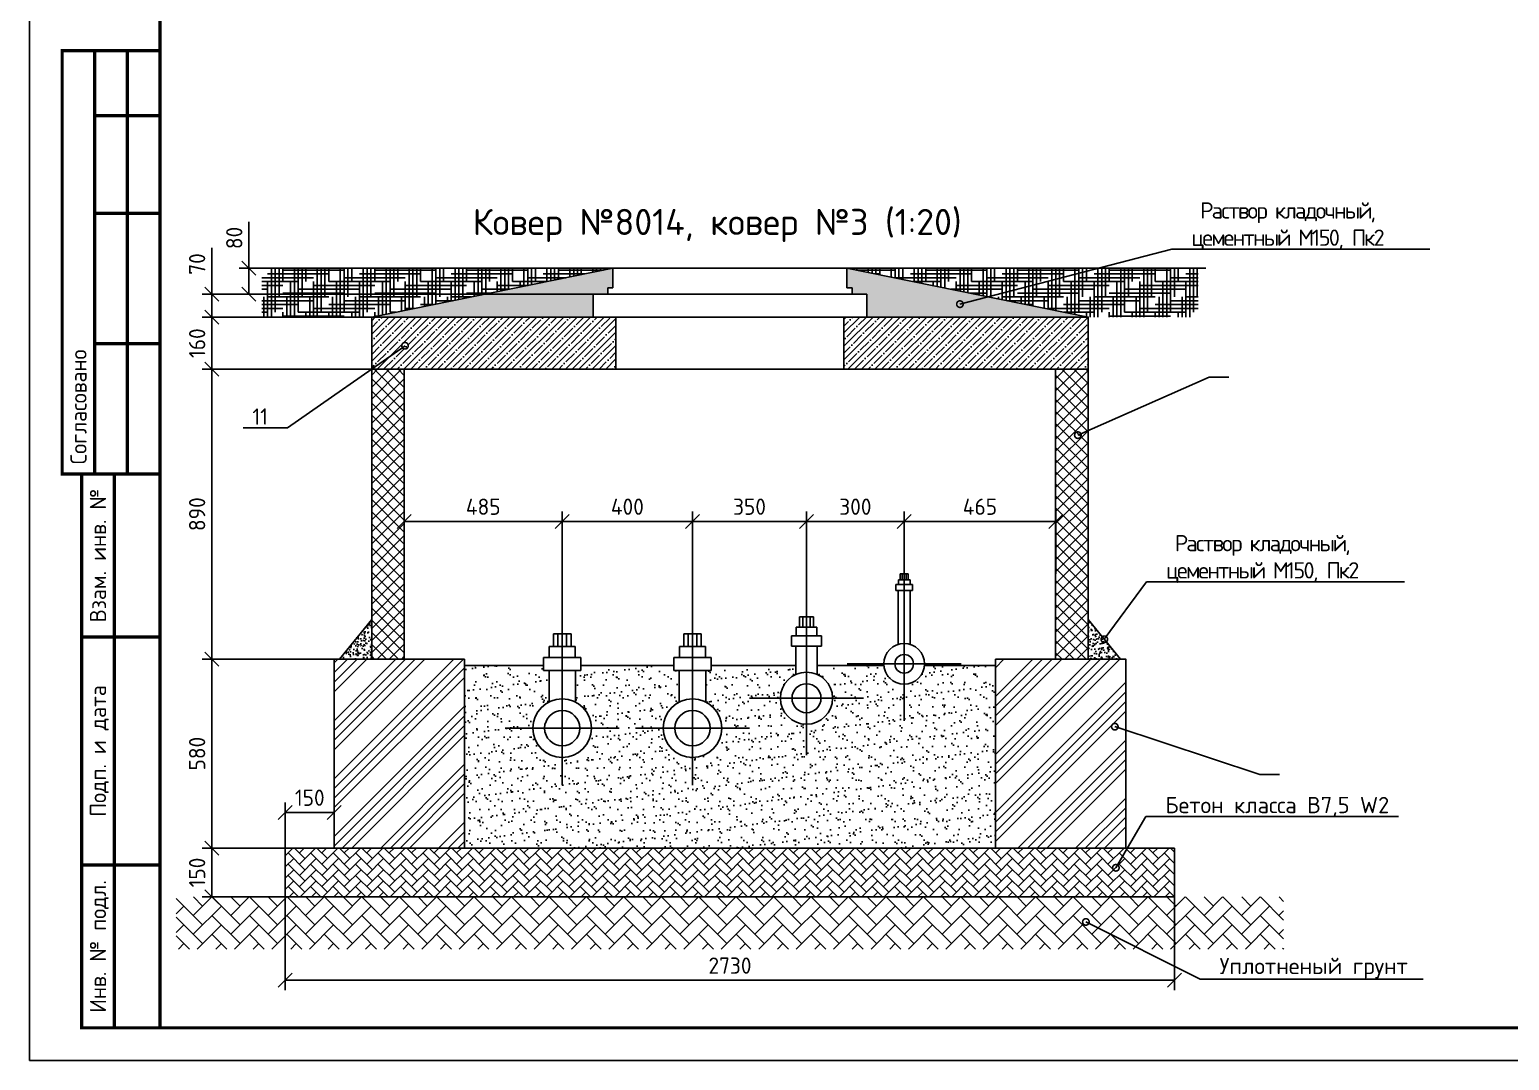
# Model space of a CAD drawing. Header units: metres. Extents: x 1563 to 4966, y -517 to 1463.
# Drawn here: x 2189.9 to 2417.1, y 460.5 to 618.7 of the extents above; entities that cross this region are included whole.
import ezdxf
from ezdxf import colors
from ezdxf.entities.mleader import LeaderData, LeaderLine
from ezdxf.enums import TextEntityAlignment as Align
from ezdxf.math import Vec2, Vec3

# ---------------------------------------------------------------- set-up
doc = ezdxf.new("R2010")
doc.units = ezdxf.units.M
doc.styles.add('-ISOCPEUR-', font='isocpeur.ttf')
doc.styles.add('GOST', font='GOST.shx', dxfattribs={"oblique": 15})
doc.styles.get("Standard").update_dxf_attribs({"font": 'GOST Common.ttf'})
doc.dimstyles.new('М 1 к 20', dxfattribs={"dimtxt": 3.5, "dimasz": 2.15, "dimexe": 1.5, "dimexo": 0, "dimgap": 1, "dimtad": 1, "dimdec": 0, "dimlfac": 20, "dimzin": 0, "dimdsep": 46, "dimtxsty": 'GOST', "dimblk": 'OBLIQUE', "dimcen": 5, "dimclrd": 256, "dimclre": 256, "dimclrt": 256, "dimazin": 2, "dimtm": 1e-09, "dimtfac": 1, "dimtdec": 0, "dimtmove": 0, "dimatfit": 3, "dimldrblk": 'NONE', "dimfxl": 1.25, "dimtolj": 1, "dimtzin": 0, "dimlwd": 25, "dimlwe": 25, "dimarcsym": 2})
pattern_1 = [(50, (-6584.1726, -2403.8154), (1.49391429, -0.1307005), [0.15621, -1.71831]), (355, (-6584.1726, -2403.8154), (-0.28899606, 1.56666613), [0.124968, -1.3746528]), (100.451445, (-6584.0481, -2403.8263), (1.20491823, 1.43596557), [0.13275807, -1.46034]), (46.1842, (-6584.1726, -2403.3988), (2.22284814, -0.3447471), [0.234315, -2.577465]), (96.635558, (-6583.9873, -2403.4275), (1.9467139, 2.0288942), [0.1991372, -2.190512]), (351.18415, (-6584.1726, -2403.3988), (1.9467139, 2.0288942), [0.18745173, -2.0619698]), (21, (-6583.9643, -2403.503), (1.24323801, -0.83857463), [0.15621, -1.71831]), (326, (-6583.9643, -2403.503), (0.50677663, 1.51034132), [0.124968, -1.374648]), (71.451445, (-6583.8607, -2403.5728), (1.75001464, 0.6717667), [0.13275807, -1.4603375]), (37.5, (-6584.17257, -2403.81537), (0.025326547, 0.69335132), [0, -1.3579856, 0, -1.395476, 0, -1.379855]), (7.5, (-6584.1726, -2403.8154), (0.54792123, 0.821480714), [0, -0.7956296, 0, -1.3267436, 0, -0.525907]), (327.5, (-6584.63703, -2403.81537), (1.11184288, -0.0469757), [0, -0.5207, 0, -1.624584, 0, -2.155698]), (317.5, (-6584.8453, -2403.8154), (1.21465929, 0.20849723), [0, -0.67691, 0, -1.0788904, 0, -1.530858])]
pattern_2 = [(0, (-6584.17257, -2403.81537), (2.3495, 0.587375), [9.398, -4.699]), (90, (-6584.17257, -2403.81537), (-0.587375, -2.3495), [9.398, -4.699])]

# ---------------------------------------------------------------- blocks, each defined once
blk = doc.blocks.new('_Oblique')
at = {"color": 0, "linetype": 'ByBlock', "lineweight": -2}
blk.add_line((-0.5, -0.5), (0.5, 0.5), dxfattribs=at)
blk = doc.blocks.new('*D118')
at = {"lineweight": 25, "transparency": 16777216}
for p, q in [((2242.44, 574.6), (2216.39, 574.6)), ((2217.89, 574.6), (2217.89, 566.6)), ((2242.44, 566.6), (2216.39, 566.6))]:
    blk.add_line(p, q, dxfattribs=at)
at = {"layer": 'Defpoints', "color": 0, "lineweight": 50, "transparency": 16777216}
for p in [(2242.44, 574.6), (2217.89, 566.6), (2242.44, 566.6)]:
    blk.add_point(p, dxfattribs=at)
at = {"lineweight": 25, "transparency": 16777216, "xscale": 2.15, "yscale": 2.15, "zscale": 2.15}
for p, rotation in [((2217.89, 574.6), 90), ((2217.89, 566.6), 270)]:
    blk.add_blockref('_Oblique', p, dxfattribs=dict(at, rotation=rotation))
at = {"transparency": 16777216, "insert": (2215.64, 570.6), "char_height": 2.5, "attachment_point": 5, "rotation": 90}
blk.add_mtext('\\A1;160', dxfattribs=at)
blk = doc.blocks.new('_None')
blk = doc.blocks.new('*D119')
at = {"lineweight": 25, "transparency": 16777216}
for p, q in [((2242.44, 566.6), (2216.39, 566.6)), ((2217.89, 566.6), (2217.89, 522.1)), ((2242.44, 522.1), (2216.39, 522.1))]:
    blk.add_line(p, q, dxfattribs=at)
at = {"layer": 'Defpoints', "color": 0, "lineweight": 50, "transparency": 16777216}
for p in [(2242.44, 566.6), (2217.89, 522.1), (2242.44, 522.1)]:
    blk.add_point(p, dxfattribs=at)
at = {"lineweight": 25, "transparency": 16777216, "xscale": 2.15, "yscale": 2.15, "zscale": 2.15}
for p, rotation in [((2217.89, 566.6), 90), ((2217.89, 522.1), 270)]:
    blk.add_blockref('_Oblique', p, dxfattribs=dict(at, rotation=rotation))
at = {"transparency": 16777216, "insert": (2215.64, 544.35), "char_height": 2.5, "attachment_point": 5, "rotation": 90}
blk.add_mtext('\\A1;890', dxfattribs=at)
blk = doc.blocks.new('*D104')
at = {"lineweight": 25, "transparency": 16777216}
for p, q in [((2236.69, 522.1), (2216.39, 522.1)), ((2217.89, 522.1), (2217.89, 493.1)), ((2243.43, 493.1), (2216.39, 493.1))]:
    blk.add_line(p, q, dxfattribs=at)
at = {"layer": 'Defpoints', "color": 0, "lineweight": 50, "transparency": 16777216}
for p in [(2236.69, 522.1), (2217.89, 493.1), (2243.43, 493.1)]:
    blk.add_point(p, dxfattribs=at)
at = {"lineweight": 25, "transparency": 16777216, "xscale": 2.15, "yscale": 2.15, "zscale": 2.15}
for p, rotation in [((2217.89, 522.1), 90), ((2217.89, 493.1), 270)]:
    blk.add_blockref('_Oblique', p, dxfattribs=dict(at, rotation=rotation))
at = {"transparency": 16777216, "insert": (2215.64, 507.6), "char_height": 2.5, "attachment_point": 5, "rotation": 90}
blk.add_mtext('\\A1;580', dxfattribs=at)
blk = doc.blocks.new('*D105')
at = {"lineweight": 25, "transparency": 16777216}
for p, q in [((2229.17, 493.1), (2216.39, 493.1)), ((2217.89, 493.1), (2217.89, 485.6)), ((2229.17, 485.6), (2216.39, 485.6))]:
    blk.add_line(p, q, dxfattribs=at)
at = {"layer": 'Defpoints', "color": 0, "lineweight": 50, "transparency": 16777216}
for p in [(2229.17, 493.1), (2217.89, 485.6), (2229.17, 485.6)]:
    blk.add_point(p, dxfattribs=at)
at = {"lineweight": 25, "transparency": 16777216, "xscale": 2.15, "yscale": 2.15, "zscale": 2.15}
for p, rotation in [((2217.89, 493.1), 90), ((2217.89, 485.6), 270)]:
    blk.add_blockref('_Oblique', p, dxfattribs=dict(at, rotation=rotation))
at = {"transparency": 16777216, "insert": (2215.64, 489.35), "char_height": 2.5, "attachment_point": 5, "rotation": 90}
blk.add_mtext('\\A1;150', dxfattribs=at)
blk = doc.blocks.new('*D120')
at = {"lineweight": 25, "transparency": 16777216}
for p, q in [((2229.17, 485.6), (2229.17, 500.08)), ((2236.69, 493.1), (2236.69, 500.08)), ((2236.69, 498.58), (2229.17, 498.58))]:
    blk.add_line(p, q, dxfattribs=at)
at = {"layer": 'Defpoints', "color": 0, "lineweight": 50, "transparency": 16777216}
for p in [(2229.17, 498.58), (2236.69, 493.1), (2229.17, 485.6)]:
    blk.add_point(p, dxfattribs=at)
at = {"lineweight": 25, "transparency": 16777216, "xscale": 2.15, "yscale": 2.15, "zscale": 2.15, "rotation": 180}
blk.add_blockref('_Oblique', (2229.17, 498.58), dxfattribs=at)
at = {"lineweight": 25, "transparency": 16777216, "xscale": 2.15, "yscale": 2.15, "zscale": 2.15}
blk.add_blockref('_Oblique', (2236.69, 498.58), dxfattribs=at)
at = {"transparency": 16777216, "insert": (2232.93, 500.83), "char_height": 2.5, "attachment_point": 5}
blk.add_mtext('\\A1;150', dxfattribs=at)
blk = doc.blocks.new('*D121')
at = {"lineweight": 25, "transparency": 16777216}
for p, q in [((2217.89, 578.1), (2217.89, 585.24)), ((2276.44, 578.1), (2216.39, 578.1)), ((2217.89, 574.6), (2217.89, 578.1)), ((2276.44, 574.6), (2216.39, 574.6))]:
    blk.add_line(p, q, dxfattribs=at)
at = {"layer": 'Defpoints', "color": 0, "lineweight": 50, "transparency": 16777216}
for p in [(2217.89, 578.1), (2276.44, 578.1), (2276.44, 574.6)]:
    blk.add_point(p, dxfattribs=at)
at = {"lineweight": 25, "transparency": 16777216, "xscale": 2.15, "yscale": 2.15, "zscale": 2.15}
for p, rotation in [((2217.89, 578.1), 90), ((2217.89, 574.6), 270)]:
    blk.add_blockref('_Oblique', p, dxfattribs=dict(at, rotation=rotation))
at = {"transparency": 16777216, "insert": (2215.64, 582.75), "char_height": 2.5, "attachment_point": 5, "rotation": 90}
blk.add_mtext('\\A1;70', dxfattribs=at)
blk = doc.blocks.new('*D122')
at = {"lineweight": 25, "transparency": 16777216}
for p, q in [((2223.59, 582.1), (2223.59, 589.25)), ((2279.47, 582.1), (2222.09, 582.1)), ((2223.59, 578.1), (2223.59, 582.1)), ((2276.44, 578.1), (2222.09, 578.1))]:
    blk.add_line(p, q, dxfattribs=at)
at = {"layer": 'Defpoints', "color": 0, "lineweight": 50, "transparency": 16777216}
for p in [(2223.59, 582.1), (2279.47, 582.1), (2276.44, 578.1)]:
    blk.add_point(p, dxfattribs=at)
at = {"lineweight": 25, "transparency": 16777216, "xscale": 2.15, "yscale": 2.15, "zscale": 2.15}
for p, rotation in [((2223.59, 582.1), 90), ((2223.59, 578.1), 270)]:
    blk.add_blockref('_Oblique', p, dxfattribs=dict(at, rotation=rotation))
at = {"transparency": 16777216, "insert": (2221.34, 586.75), "char_height": 2.5, "attachment_point": 5, "rotation": 90}
blk.add_mtext('\\A1;80', dxfattribs=at)
blk = doc.blocks.new('*D123')
at = {"lineweight": 25, "transparency": 16777216}
for p, q in [((2229.17, 485.6), (2229.17, 471.31)), ((2365.7, 485.6), (2365.7, 471.31)), ((2229.17, 472.81), (2365.7, 472.81))]:
    blk.add_line(p, q, dxfattribs=at)
at = {"layer": 'Defpoints', "color": 0, "lineweight": 50, "transparency": 16777216}
for p in [(2229.17, 485.6), (2365.7, 485.6), (2365.7, 472.81)]:
    blk.add_point(p, dxfattribs=at)
at = {"lineweight": 25, "transparency": 16777216, "xscale": 2.15, "yscale": 2.15, "zscale": 2.15, "rotation": 180}
blk.add_blockref('_Oblique', (2229.17, 472.81), dxfattribs=at)
at = {"lineweight": 25, "transparency": 16777216, "xscale": 2.15, "yscale": 2.15, "zscale": 2.15}
blk.add_blockref('_Oblique', (2365.7, 472.81), dxfattribs=at)
at = {"transparency": 16777216, "insert": (2297.44, 475.06), "char_height": 2.5, "attachment_point": 5}
blk.add_mtext('\\A1;2730', dxfattribs=at)
blk = doc.blocks.new('_DotSmall')
at = {"color": 0, "linetype": 'ByBlock', "const_width": 0.5}
blk.add_lwpolyline([(-0.0625, 0, 1), (0.0625, 0, 1)], format="xyb", close=True, dxfattribs=at)
blk = doc.blocks.new('*D125')
at = {"lineweight": 25, "transparency": 16777216}
for p, q in [((2247.44, 522.1), (2247.44, 544.75)), ((2247.44, 543.25), (2271.69, 543.25)), ((2271.69, 534.07), (2271.69, 544.75))]:
    blk.add_line(p, q, dxfattribs=at)
at = {"layer": 'Defpoints', "color": 0, "lineweight": 50, "transparency": 16777216}
for p in [(2271.69, 543.25), (2271.69, 534.07), (2247.44, 522.1)]:
    blk.add_point(p, dxfattribs=at)
at = {"lineweight": 25, "transparency": 16777216, "xscale": 2.15, "yscale": 2.15, "zscale": 2.15, "rotation": 180}
blk.add_blockref('_Oblique', (2247.44, 543.25), dxfattribs=at)
at = {"lineweight": 25, "transparency": 16777216, "xscale": 2.15, "yscale": 2.15, "zscale": 2.15}
blk.add_blockref('_Oblique', (2271.69, 543.25), dxfattribs=at)
at = {"transparency": 16777216, "insert": (2259.56, 545.5), "char_height": 2.5, "attachment_point": 5}
blk.add_mtext('\\A1;485', dxfattribs=at)
blk = doc.blocks.new('*D126')
at = {"lineweight": 25, "transparency": 16777216}
for p, q in [((2271.69, 534.07), (2271.69, 544.75)), ((2271.69, 543.25), (2291.69, 543.25)), ((2291.69, 534.07), (2291.69, 544.75))]:
    blk.add_line(p, q, dxfattribs=at)
at = {"layer": 'Defpoints', "color": 0, "lineweight": 50, "transparency": 16777216}
for p in [(2291.69, 543.25), (2271.69, 534.07), (2291.69, 534.07)]:
    blk.add_point(p, dxfattribs=at)
at = {"lineweight": 25, "transparency": 16777216, "xscale": 2.15, "yscale": 2.15, "zscale": 2.15, "rotation": 180}
blk.add_blockref('_Oblique', (2271.69, 543.25), dxfattribs=at)
at = {"lineweight": 25, "transparency": 16777216, "xscale": 2.15, "yscale": 2.15, "zscale": 2.15}
blk.add_blockref('_Oblique', (2291.69, 543.25), dxfattribs=at)
at = {"transparency": 16777216, "insert": (2281.69, 545.5), "char_height": 2.5, "attachment_point": 5}
blk.add_mtext('\\A1;400', dxfattribs=at)
blk = doc.blocks.new('*D110')
at = {"lineweight": 25, "transparency": 16777216}
for p, q in [((2291.69, 534.07), (2291.69, 544.75)), ((2291.69, 543.25), (2309.19, 543.25)), ((2309.19, 538.67), (2309.19, 544.75))]:
    blk.add_line(p, q, dxfattribs=at)
at = {"layer": 'Defpoints', "color": 0, "lineweight": 50, "transparency": 16777216}
for p in [(2309.19, 543.25), (2309.19, 538.67), (2291.69, 534.07)]:
    blk.add_point(p, dxfattribs=at)
at = {"lineweight": 25, "transparency": 16777216, "xscale": 2.15, "yscale": 2.15, "zscale": 2.15, "rotation": 180}
blk.add_blockref('_Oblique', (2291.69, 543.25), dxfattribs=at)
at = {"lineweight": 25, "transparency": 16777216, "xscale": 2.15, "yscale": 2.15, "zscale": 2.15}
blk.add_blockref('_Oblique', (2309.19, 543.25), dxfattribs=at)
at = {"transparency": 16777216, "insert": (2300.44, 545.5), "char_height": 2.5, "attachment_point": 5}
blk.add_mtext('\\A1;350', dxfattribs=at)
blk = doc.blocks.new('*D111')
at = {"lineweight": 25, "transparency": 16777216}
for p, q in [((2309.19, 538.67), (2309.19, 544.75)), ((2309.19, 543.25), (2324.19, 543.25)), ((2324.19, 540.67), (2324.19, 544.75))]:
    blk.add_line(p, q, dxfattribs=at)
at = {"layer": 'Defpoints', "color": 0, "lineweight": 50, "transparency": 16777216}
for p in [(2324.19, 543.25), (2309.19, 538.67), (2324.19, 540.67)]:
    blk.add_point(p, dxfattribs=at)
at = {"lineweight": 25, "transparency": 16777216, "xscale": 2.15, "yscale": 2.15, "zscale": 2.15, "rotation": 180}
blk.add_blockref('_Oblique', (2309.19, 543.25), dxfattribs=at)
at = {"lineweight": 25, "transparency": 16777216, "xscale": 2.15, "yscale": 2.15, "zscale": 2.15}
blk.add_blockref('_Oblique', (2324.19, 543.25), dxfattribs=at)
at = {"transparency": 16777216, "insert": (2316.69, 545.5), "char_height": 2.5, "attachment_point": 5}
blk.add_mtext('\\A1;300', dxfattribs=at)
blk = doc.blocks.new('*D127')
at = {"lineweight": 25, "transparency": 16777216}
for p, q in [((2324.19, 540.67), (2324.19, 544.75)), ((2324.19, 543.25), (2347.44, 543.25)), ((2347.44, 535.18), (2347.44, 544.75))]:
    blk.add_line(p, q, dxfattribs=at)
at = {"layer": 'Defpoints', "color": 0, "lineweight": 50, "transparency": 16777216}
for p in [(2347.44, 543.25), (2324.19, 540.67), (2347.44, 535.18)]:
    blk.add_point(p, dxfattribs=at)
at = {"lineweight": 25, "transparency": 16777216, "xscale": 2.15, "yscale": 2.15, "zscale": 2.15, "rotation": 180}
blk.add_blockref('_Oblique', (2324.19, 543.25), dxfattribs=at)
at = {"lineweight": 25, "transparency": 16777216, "xscale": 2.15, "yscale": 2.15, "zscale": 2.15}
blk.add_blockref('_Oblique', (2347.44, 543.25), dxfattribs=at)
at = {"transparency": 16777216, "insert": (2335.81, 545.5), "char_height": 2.5, "attachment_point": 5}
blk.add_mtext('\\A1;465', dxfattribs=at)
blk = doc.blocks.new('*U324')
blk.add_lwpolyline([(0, 0), (420, 0), (420, -297), (0, -297)], close=True)
at = {"const_width": 0.5}
blk.add_lwpolyline([(20, -5), (415, -5), (415, -292), (20, -292)], close=True, dxfattribs=at)
for points in [[(20, -207), (5, -207), (5, -142), (20, -142)], [(10, -142), (10, -207)], [(15, -142), (15, -207)], [(10, -152), (20, -152)], [(10, -167), (20, -167)], [(10, -187), (20, -187)], [(20, -292), (8, -292), (8, -207), (20, -207)], [(13, -207), (13, -292)], [(8, -232), (20, -232)], [(8, -267), (20, -267)]]:
    blk.add_lwpolyline(points, dxfattribs=at)
blk.add_text('Согласовано', height=2.5, rotation=90).set_placement((7.5, -205.5), align=Align.MIDDLE_LEFT)
for s, p in [('Взам. инв. №', (10.5, -219.5)), ('Подп. и дата', (10.5, -249.5)), ('Инв. № подл.', (10.5, -279.5))]:
    blk.add_text(s, height=2.5, rotation=90).set_placement(p, align=Align.MIDDLE_CENTER)
blk.add_attdef('РАЗРАБОТАЛ', text='', height=2.5).set_placement((250.5, -264.22), align=Align.MIDDLE_LEFT)
at = {"flags": 8}
for tag, height, p in [('ДАТА', 2.5, (290.07, -264.4)), ('ЛИСТ', 3, (386.39, -271.92)), ('ЛИСТОВ', 3, (403.89, -271.92)), ('ФОРМАТ', 3, (380.97, -294.75))]:
    blk.add_attdef(tag, text='', height=height, dxfattribs=at).set_placement(p, align=Align.MIDDLE_CENTER)
blk.add_attdef('ПРОВЕРИЛ', (250.75, -270.73), '', height=2.5)
at = {"lineweight": 30, "flags": 104}
for tag, p in [('ТЕПЛОВЫЕ_СЕТИ', (330, -269.5)), ('ИМЯ_ЧЕРТЕЖА', (330, -284.5))]:
    blk.add_attdef(tag, text='', height=3, dxfattribs=at).set_placement(p, align=Align.MIDDLE_CENTER)

msp = doc.modelspace()

# ---------------------------------------------------------------- hatches: boundary and pattern name
h = msp.add_hatch()
h.set_pattern_fill('HOUND', scale=0.37)
h.set_pattern_definition(pattern_2)
h.paths.add_polyline_path([(2279.4686, 582.1039), (2225.5815, 582.1039), (2225.5815, 574.6039), (2242.4361, 574.6039)])
h = msp.add_hatch()
h.set_pattern_fill('AR-CONC', scale=0.0082)
h.set_pattern_definition(pattern_1)
h.paths.add_polyline_path([(2276.4361, 574.6039), (2276.4361, 578.1039), (2278.6861, 578.1039), (2278.6861, 579.1039), (2279.4686, 579.1039), (2279.4686, 582.1039), (2242.4361, 574.6039)])
h = msp.add_hatch()
h.set_pattern_fill('AR-CONC', scale=0.0082)
h.set_pattern_definition(pattern_1)
h.paths.add_polyline_path([(2318.4361, 578.1039), (2316.1861, 578.1039), (2316.1861, 579.1039), (2315.4037, 579.1039), (2315.4037, 582.1039), (2352.4361, 574.6039), (2318.4361, 574.6039)])
h = msp.add_hatch()
h.set_pattern_fill('HOUND', scale=0.37)
h.set_pattern_definition(pattern_2)
h.paths.add_polyline_path([(2315.4037, 582.1039), (2369.2908, 582.1039), (2369.2908, 574.6039), (2352.4361, 574.6039)])
h = msp.add_hatch()
h.set_pattern_fill('ANSI35', scale=0.23)
h.set_pattern_definition([(45, (-4176.1032, -647.7994), (-1.03272945, 1.03272945), []), (45, (-4175.0705, -647.7994), (-1.03272945, 1.03272945), [1.825625, -0.365125, 0, -0.365125])])
h.paths.add_polyline_path([(2279.9361, 574.6039), (2276.4361, 574.6039), (2242.4361, 574.6039), (2242.4361, 566.6039), (2279.9361, 566.6039)])
h.paths.add_polyline_path([(2352.4361, 574.6039), (2314.9361, 574.6039), (2314.9361, 566.6039), (2352.4361, 566.6039)])
h = msp.add_hatch()
h.set_pattern_fill('ANSI37', scale=0.4125)
h.set_pattern_definition([(45, (-4088.6087, -618.1357), (-0.9260889, 0.9260889), []), (135, (-4088.6087, -618.1357), (-0.9260889, -0.9260889), [])])
h.paths.add_polyline_path([(2242.4361, 522.1039), (2247.4361, 522.1039), (2247.4361, 566.6039), (2242.4361, 566.6039)])
h.paths.add_polyline_path([(2347.4361, 522.1039), (2352.4361, 522.1039), (2352.4361, 566.6039), (2347.4361, 566.6039)])
h = msp.add_hatch()
h.set_pattern_fill('AR-CONC', scale=0.0082)
h.set_pattern_definition([(50, (-2317.2267, -1504.5976), (1.4939143, -0.1307005), [0.15621, -1.71831]), (355, (-2317.2267, -1504.5976), (-0.28899606, 1.56666613), [0.124968, -1.3746528]), (100.451445, (-2317.1022, -1504.6085), (1.20491823, 1.43596557), [0.13275807, -1.46034]), (46.1842, (-2317.2267, -1504.181), (2.22284814, -0.3447471), [0.234315, -2.577465]), (96.63556, (-2317.0414, -1504.2098), (1.9467139, 2.0288942), [0.1991372, -2.190512]), (351.18415, (-2317.2267, -1504.181), (1.9467139, 2.0288942), [0.1874517, -2.0619698]), (21, (-2317.0184, -1504.2852), (1.243238, -0.83857463), [0.15621, -1.71831]), (326, (-2317.0184, -1504.2852), (0.50677663, 1.5103413), [0.124968, -1.374648]), (71.451445, (-2316.9148, -1504.3551), (1.75001464, 0.6717667), [0.13275807, -1.4603375]), (37.5, (-2317.2267, -1504.59764), (0.025326547, 0.69335132), [0, -1.3579856, 0, -1.395476, 0, -1.379855]), (7.5, (-2317.2267, -1504.59764), (0.54792123, 0.82148071), [0, -0.7956296, 0, -1.3267436, 0, -0.525907]), (327.5, (-2317.69115, -1504.59764), (1.11184288, -0.0469757), [0, -0.5207, 0, -1.624584, 0, -2.155698]), (317.5, (-2317.8994, -1504.5976), (1.21465929, 0.20849723), [0, -0.67691, 0, -1.0788904, 0, -1.530858])])
h.paths.add_polyline_path([(2242.4361, 528.2029), (2242.4361, 522.1039), (2237.4908, 522.1039)])
h = msp.add_hatch()
h.set_pattern_fill('AR-CONC', scale=0.0082)
h.set_pattern_definition([(50, (-2317.7397, -1504.5976), (1.4939143, -0.1307005), [0.15621, -1.71831]), (355, (-2317.7397, -1504.5976), (-0.28899606, 1.56666613), [0.124968, -1.3746528]), (100.451445, (-2317.6153, -1504.6085), (1.20491823, 1.43596557), [0.13275807, -1.46034]), (46.1842, (-2317.7397, -1504.181), (2.22284814, -0.3447471), [0.234315, -2.577465]), (96.63556, (-2317.5545, -1504.2098), (1.9467139, 2.0288942), [0.1991372, -2.190512]), (351.18415, (-2317.7397, -1504.181), (1.9467139, 2.0288942), [0.1874517, -2.0619698]), (21, (-2317.5315, -1504.2852), (1.243238, -0.83857463), [0.15621, -1.71831]), (326, (-2317.5315, -1504.2852), (0.50677663, 1.5103413), [0.124968, -1.374648]), (71.451445, (-2317.4279, -1504.3551), (1.75001464, 0.6717667), [0.13275807, -1.4603375]), (37.5, (-2317.73975, -1504.59764), (0.025326547, 0.69335132), [0, -1.3579856, 0, -1.395476, 0, -1.379855]), (7.5, (-2317.73975, -1504.59764), (0.54792123, 0.82148071), [0, -0.7956296, 0, -1.3267436, 0, -0.525907]), (327.5, (-2318.2042, -1504.59764), (1.11184288, -0.0469757), [0, -0.5207, 0, -1.624584, 0, -2.155698]), (317.5, (-2318.4125, -1504.5976), (1.21465929, 0.20849723), [0, -0.67691, 0, -1.0788904, 0, -1.530858])])
h.paths.add_polyline_path([(2352.4361, 528.2029), (2352.4361, 522.1039), (2357.3815, 522.1039)])
h = msp.add_hatch()
h.set_pattern_fill('ANSI34', scale=0.33)
h.set_pattern_definition([(45, (-6820.771, -2437.0746), (-4.4452268, 4.4452268), []), (45, (-6819.2894, -2437.0746), (-4.4452268, 4.4452268), []), (45, (-6817.8077, -2437.0746), (-4.4452268, 4.4452268), []), (45, (-6816.326, -2437.0746), (-4.4452268, 4.4452268), [])])
h.paths.add_polyline_path([(2256.6861, 522.1039), (2236.6861, 522.1039), (2236.6861, 493.1039), (2256.6861, 493.1039)])
h.paths.add_polyline_path([(2358.1861, 522.1039), (2338.1861, 522.1039), (2338.1861, 493.1039), (2358.1861, 493.1039)])
at = {"ltscale": 0.5}
h = msp.add_hatch(dxfattribs=at)
h.set_pattern_fill('AR-SAND', color=256, scale=0.05)
h.set_pattern_definition([(37.5, (-6820.7711, -2437.0746), (-0.08000156, 2.4470662), [0, -1.9304, 0, -2.159, 0, -2.06375]), (7.5, (-6820.771, -2437.0746), (2.2476164, 3.5841255), [0, -1.0414, 0, -1.7399, 0, -0.66675]), (327.5, (-6822.3332, -2437.0746), (3.95496185, 0.0071859), [0, -0.635, 0, -2.286, 0, -2.9845]), (317.5, (-6822.3332, -2437.0746), (3.8177823, 1.1146466), [0, -0.3175, 0, -1.4986, 0, -1.7145])])
h.paths.add_polyline_path([(2338.1861, 493.1039), (2338.1861, 521.1345), (2327.3016, 521.1345, -0.92460872), (2321.0707, 521.1345), (2310.818, 521.1345), (2310.818, 519.7559, -0.29584782), (2313.1861, 516.1039, -1), (2305.1861, 516.1039, -0.29584782), (2307.5543, 519.7559), (2307.5543, 521.1345), (2294.5539, 521.1345), (2294.5539, 520.3824), (2293.7107, 520.3824), (2293.7107, 515.5228, -0.28326815), (2296.1861, 511.5039, -1), (2287.1861, 511.5039, -0.28326815), (2289.6616, 515.5228), (2289.6616, 520.3824), (2288.8184, 520.3824), (2288.8184, 521.1345), (2274.5539, 521.1345), (2274.5539, 520.3824), (2273.7107, 520.3824), (2273.7107, 515.5228, -0.28326815), (2276.1861, 511.5039, -1), (2267.1861, 511.5039, -0.28326815), (2269.6616, 515.5228), (2269.6616, 520.3824), (2268.8184, 520.3824), (2268.8184, 521.1345), (2256.6861, 521.1345), (2256.6861, 493.1039)])
h = msp.add_hatch()
h.set_pattern_fill('AR-HBONE', scale=0.012)
h.set_pattern_definition([(45, (-6820.7711, -2437.0746), (0, 1.72420918), [3.6576, -1.2192]), (135, (-6819.909, -2436.2125), (2e-16, 1.72420918), [3.6576, -1.2192])])
h.paths.add_polyline_path([(2365.7048, 485.6039), (2365.7048, 493.1039), (2229.1675, 493.1039), (2229.1675, 485.6039)])
h = msp.add_hatch()
h.set_pattern_fill('AR-HBONE', scale=0.02)
h.set_pattern_definition([(45, (-6584.1726, -2359.3154), (0, 2.87368196), [6.096, -2.032]), (135, (-6582.7357, -2357.8785), (3e-16, 2.87368196), [6.096, -2.032])])
h.paths.add_polyline_path([(2382.4361, 485.6039), (2212.4361, 485.6039), (2212.4361, 477.6039), (2382.4361, 477.6039)])

# ---------------------------------------------------------------- linework, layer by layer
for p, q in [((2279.4686, 582.1039), (2224.3929, 582.1039)), ((2279.4686, 582.1039), (2242.4361, 574.6039)), ((2315.4037, 582.1039), (2352.4361, 574.6039)), ((2315.4037, 582.1039), (2370.4793, 582.1039)), ((2256.6861, 521.1345), (2268.8184, 521.1345)), ((2274.5539, 521.1345), (2288.8184, 521.1345)), ((2294.5539, 521.1345), (2307.5543, 521.1345)), ((2310.818, 521.1345), (2321.0707, 521.1345)), ((2327.3016, 521.1345), (2338.1861, 521.1345))]:
    msp.add_line(p, q)
at = {"color": 7}
for p, q in [((2279.4686, 579.1039), (2279.4686, 582.1039)), ((2279.4686, 582.1039), (2315.4037, 582.1039)), ((2315.4037, 579.1039), (2315.4037, 582.1039)), ((2278.6861, 578.1039), (2278.6861, 579.1039)), ((2278.6861, 579.1039), (2279.4686, 579.1039)), ((2279.9361, 578.1039), (2278.6861, 578.1039)), ((2279.9361, 578.1039), (2314.9361, 578.1039)), ((2314.9361, 578.1039), (2316.1861, 578.1039)), ((2316.1861, 579.1039), (2315.4037, 579.1039)), ((2316.1861, 578.1039), (2316.1861, 579.1039)), ((2279.9361, 574.6039), (2314.9361, 574.6039)), ((2242.4361, 566.6039), (2352.4361, 566.6039)), ((2242.4361, 566.6039), (2242.4361, 522.1039)), ((2247.4361, 566.6039), (2247.4361, 522.1039)), ((2347.4361, 566.6039), (2347.4361, 522.1039)), ((2352.4361, 566.6039), (2352.4361, 522.1039)), ((2323.2943, 533.5424), (2323.2943, 534.2977)), ((2323.2943, 534.2977), (2324.1861, 534.2977)), ((2323.5819, 534.2977), (2323.5819, 535.1789)), ((2323.5819, 535.1789), (2324.1861, 535.1789)), ((2323.884, 535.1789), (2323.884, 534.2977)), ((2324.1861, 535.1789), (2324.7904, 535.1789)), ((2324.1861, 534.2977), (2324.1861, 534.2977)), ((2325.078, 534.2977), (2324.1861, 534.2977)), ((2324.4883, 535.1789), (2324.4883, 534.2977)), ((2324.7904, 534.2977), (2324.7904, 535.1789)), ((2325.078, 533.5424), (2325.078, 534.2977)), ((2322.9017, 533.1647), (2322.9017, 533.5424)), ((2322.9017, 533.5424), (2324.1861, 533.5424)), ((2322.9017, 532.6612), (2322.9017, 533.1647)), ((2324.1861, 532.6612), (2322.9017, 532.6612)), ((2323.2794, 532.6612), (2322.9017, 532.6612)), ((2324.1861, 533.5424), (2322.9776, 533.5424)), ((2323.2794, 532.6612), (2323.2794, 524.3695)), ((2325.4706, 533.5424), (2324.1861, 533.5424)), ((2324.1861, 533.5424), (2325.3947, 533.5424)), ((2324.1861, 532.6612), (2325.4706, 532.6612)), ((2325.0929, 532.6612), (2325.4706, 532.6612)), ((2325.0929, 532.6612), (2325.0929, 524.3695)), ((2325.4706, 533.1647), (2325.4706, 533.5424)), ((2325.4706, 532.6612), (2325.4706, 533.1647)), ((2242.4361, 528.2029), (2237.4908, 522.1039)), ((2308.0987, 527.018), (2308.0987, 528.6039)), ((2308.0987, 528.6039), (2309.1861, 528.6039)), ((2308.6424, 528.6039), (2308.6424, 527.018)), ((2309.1861, 528.6039), (2310.2736, 528.6039)), ((2309.7299, 528.6039), (2309.7299, 527.018)), ((2310.2736, 527.018), (2310.2736, 528.6039)), ((2352.4361, 528.2029), (2357.3815, 522.1039)), ((2270.337, 524.0364), (2270.337, 526.0039)), ((2270.337, 526.0039), (2271.6861, 526.0039)), ((2271.0116, 526.0039), (2271.0116, 524.0364)), ((2271.6861, 526.0039), (2273.0353, 526.0039)), ((2272.3607, 526.0039), (2272.3607, 524.0364)), ((2273.0353, 524.0364), (2273.0353, 526.0039)), ((2290.337, 524.0364), (2290.337, 526.0039)), ((2290.337, 526.0039), (2291.6861, 526.0039)), ((2291.0116, 526.0039), (2291.0116, 524.0364)), ((2291.6861, 526.0039), (2293.0353, 526.0039)), ((2292.3607, 526.0039), (2292.3607, 524.0364)), ((2293.0353, 524.0364), (2293.0353, 526.0039)), ((2306.8746, 524.979), (2306.8746, 525.6587)), ((2306.8746, 525.6587), (2309.1861, 525.6587)), ((2306.8746, 524.0728), (2306.8746, 524.979)), ((2309.1861, 525.6587), (2307.0112, 525.6587)), ((2307.5811, 525.6587), (2307.5811, 527.018)), ((2307.5811, 527.018), (2309.1861, 527.018)), ((2309.1861, 527.018), (2309.1861, 527.018)), ((2310.7911, 527.018), (2309.1861, 527.018)), ((2311.4977, 525.6587), (2309.1861, 525.6587)), ((2309.1861, 525.6587), (2311.3611, 525.6587)), ((2310.7911, 525.6587), (2310.7911, 527.018)), ((2311.4977, 524.979), (2311.4977, 525.6587)), ((2311.4977, 524.0728), (2311.4977, 524.979)), ((2269.6949, 522.35), (2269.6949, 524.0364)), ((2269.6949, 524.0364), (2271.6861, 524.0364)), ((2271.6861, 524.0364), (2271.6861, 524.0364)), ((2273.6774, 524.0364), (2271.6861, 524.0364)), ((2273.6774, 522.35), (2273.6774, 524.0364)), ((2289.6949, 522.35), (2289.6949, 524.0364)), ((2289.6949, 524.0364), (2291.6861, 524.0364)), ((2291.6861, 524.0364), (2291.6861, 524.0364)), ((2293.6774, 524.0364), (2291.6861, 524.0364)), ((2293.6774, 522.35), (2293.6774, 524.0364)), ((2309.1861, 524.0728), (2306.8746, 524.0728)), ((2307.5543, 524.0728), (2306.8746, 524.0728)), ((2307.5543, 524.0728), (2307.5543, 519.7559)), ((2309.1861, 524.0728), (2311.4977, 524.0728)), ((2310.818, 524.0728), (2311.4977, 524.0728)), ((2310.818, 524.0728), (2310.818, 519.7559)), ((2268.8184, 521.5067), (2268.8184, 522.35)), ((2268.8184, 522.35), (2271.6861, 522.35)), ((2268.8184, 520.3824), (2268.8184, 521.5067)), ((2271.6861, 520.3824), (2268.8184, 520.3824)), ((2269.6616, 520.3824), (2268.8184, 520.3824)), ((2271.6861, 522.35), (2268.9878, 522.35)), ((2269.6616, 520.3824), (2269.6616, 515.5228)), ((2274.5539, 522.35), (2271.6861, 522.35)), ((2271.6861, 522.35), (2274.3845, 522.35)), ((2271.6861, 520.3824), (2274.5539, 520.3824)), ((2273.7107, 520.3824), (2274.5539, 520.3824)), ((2273.7107, 520.3824), (2273.7107, 515.5228)), ((2274.5539, 521.5067), (2274.5539, 522.35)), ((2274.5539, 520.3824), (2274.5539, 521.5067)), ((2288.8184, 521.5067), (2288.8184, 522.35)), ((2288.8184, 522.35), (2291.6861, 522.35)), ((2288.8184, 520.3824), (2288.8184, 521.5067)), ((2291.6861, 520.3824), (2288.8184, 520.3824)), ((2289.6616, 520.3824), (2288.8184, 520.3824)), ((2291.6861, 522.35), (2288.9878, 522.35)), ((2289.6616, 520.3824), (2289.6616, 515.5228)), ((2294.5539, 522.35), (2291.6861, 522.35)), ((2291.6861, 522.35), (2294.3845, 522.35)), ((2291.6861, 520.3824), (2294.5539, 520.3824)), ((2293.7107, 520.3824), (2294.5539, 520.3824)), ((2293.7107, 520.3824), (2293.7107, 515.5228)), ((2294.5539, 521.5067), (2294.5539, 522.35)), ((2294.5539, 520.3824), (2294.5539, 521.5067))]:
    msp.add_line(p, q, dxfattribs=at)
at = {"color": 3, "ltscale": 0.5}
for p, q in [((2324.1861, 512.6289), (2324.1861, 543.9463)), ((2309.1861, 507.3539), (2309.1861, 538.6713)), ((2271.6861, 502.7539), (2271.6861, 534.0713)), ((2291.6861, 502.7539), (2291.6861, 534.0713)), ((2315.4361, 521.3789), (2332.9361, 521.3789)), ((2300.4361, 516.1039), (2317.9361, 516.1039)), ((2262.9361, 511.5039), (2280.4361, 511.5039)), ((2282.9361, 511.5039), (2300.4361, 511.5039))]:
    msp.add_line(p, q, dxfattribs=at)
at = {"color": 7}
for points in [[(2318.4361, 578.1039), (2276.4361, 578.1039), (2276.4361, 574.6039), (2318.4361, 574.6039)], [(2242.4361, 574.6039), (2352.4361, 574.6039), (2352.4361, 566.6039), (2242.4361, 566.6039)], [(2279.9361, 566.6039), (2314.9361, 566.6039), (2314.9361, 574.6039), (2279.9361, 574.6039)], [(2256.6861, 522.1039), (2236.6861, 522.1039), (2236.6861, 493.1039), (2256.6861, 493.1039)], [(2338.1861, 522.1039), (2358.1861, 522.1039), (2358.1861, 493.1039), (2338.1861, 493.1039)], [(2365.7048, 493.1039), (2229.1675, 493.1039), (2229.1675, 485.6039), (2365.7048, 485.6039)]]:
    msp.add_lwpolyline(points, close=True, dxfattribs=at)
for centre, radius in [((2324.1861, 521.3789), 3.125), ((2324.1861, 521.3789), 1.425), ((2309.1861, 516.1039), 4), ((2309.1861, 516.1039), 2.225), ((2271.6861, 511.5039), 4.5), ((2291.6861, 511.5039), 4.5), ((2271.6861, 511.5039), 2.7), ((2291.6861, 511.5039), 2.7)]:
    msp.add_circle(centre, radius, dxfattribs=at)

# ---------------------------------------------------------------- block references
msp.add_blockref('*U324', (2189.9186, 757.5109))

# ---------------------------------------------------------------- texts
at = {"style": '-ISOCPEUR-'}
msp.add_text('Ковер №8014, ковер №3 (1:20)', height=4, dxfattribs=at).set_placement((2295.4764, 589.2078), align=Align.MIDDLE_CENTER)

# ---------------------------------------------------------------- dimensions: what is measured, and where the dimension line sits
for base, p1, p2, picture, middle in [((2223.5942, 582.1039), (2276.4361, 578.1039), (2279.4686, 582.1039), '*D122', (2221.3442, 586.7539)), ((2217.887, 578.1039), (2276.4361, 574.6039), (2276.4361, 578.1039), '*D121', (2215.637, 582.7483)), ((2217.887, 566.6039), (2242.4361, 574.6039), (2242.4361, 566.6039), '*D118', (2215.637, 570.6039)), ((2217.887, 522.1039), (2242.4361, 566.6039), (2242.4361, 522.1039), '*D119', (2215.637, 544.3539)), ((2217.887, 493.1039), (2236.6861, 522.1039), (2243.4268, 493.1039), '*D104', (2215.637, 507.6039)), ((2217.887, 485.6039), (2229.1675, 493.1039), (2229.1675, 485.6039), '*D105', (2215.637, 489.3539))]:
    dim = msp.add_linear_dim(base=base, p1=p1, p2=p2, angle=90, dimstyle='М 1 к 20', override={"dimtxt": 2.5, "dimtxsty": 'Standard'})
    dim.commit()
    dim.dimension.update_dxf_attribs({"geometry": picture, "text_midpoint": middle})
for base, p1, p2, picture, middle in [((2271.6861, 543.2466), (2247.4361, 522.1039), (2271.6861, 534.0713), '*D125', (2259.5611, 545.4966)), ((2291.6861, 543.2466), (2271.6861, 534.0713), (2291.6861, 534.0713), '*D126', (2281.6861, 545.4966)), ((2309.1861, 543.2466), (2291.6861, 534.0713), (2309.1861, 538.6713), '*D110', (2300.4361, 545.4966)), ((2324.1861, 543.2466), (2309.1861, 538.6713), (2324.1861, 540.672), '*D111', (2316.6861, 545.4966)), ((2347.4361, 543.2466), (2324.1861, 540.672), (2347.4361, 535.1789), '*D127', (2335.8111, 545.4966)), ((2229.1675, 498.5755), (2236.6861, 493.1039), (2229.1675, 485.6039), '*D120', (2232.9268, 500.8255))]:
    dim = msp.add_linear_dim(base=base, p1=p1, p2=p2, dimstyle='М 1 к 20', override={"dimtxt": 2.5, "dimtxsty": 'Standard'})
    dim.commit()
    dim.dimension.update_dxf_attribs({"geometry": picture, "text_midpoint": middle})
dim = msp.add_linear_dim(base=(2365.7048, 472.8071), p1=(2229.1675, 485.6039), p2=(2365.7048, 485.6039), text='2730', dimstyle='М 1 к 20', override={"dimtxt": 2.5, "dimtxsty": 'Standard'})
dim.commit()
dim.dimension.update_dxf_attribs({"geometry": '*D123', "text_midpoint": (2297.4361, 475.0571)})

# ---------------------------------------------------------------- leaders
ml = msp.add_multileader_mtext('Standard')
ml.set_content('{\\fISOCPEUR|b0|i0|c204|p34;\\T0.85;\\C0; Раствор кладочный, \\Pцементный М150, Пк2}', color=256)
ml.set_leader_properties()
ml.set_arrow_properties(name='DOTSMALL')
ml.build(insert=Vec2(0, 0))
ml.multileader.update_dxf_attribs({"text_left_attachment_type": 5, "text_right_attachment_type": 5, "dogleg_length": 1, "arrow_head_size": 2})
ctx = ml.context
ctx.base_point, ctx.char_height, ctx.arrow_head_size, ctx.plane_origin = Vec3(2366.271, 585.0469), 2.5, 2, Vec3(2426.429, 593.7074)
ctx.left_attachment, ctx.right_attachment = 5, 5
notes = []
notes.append((ctx, [(0, (1, 1, 0), (2365.271, 585.0469), (1, 0), 1, [(0, [(2332.7375, 576.5901)], 0, [])])]))
ctx.mtext.insert, ctx.mtext.flow_direction = Vec3(2368.271, 592.2135), 5
ml = msp.add_multileader_mtext('Standard')
ml.set_content('11', color=256)
ml.set_leader_properties()
ml.set_arrow_properties(name='DOTSMALL')
ml.build(insert=Vec2(0, 0))
ml.multileader.update_dxf_attribs({"text_left_attachment_type": 5, "text_right_attachment_type": 5, "dogleg_length": 1, "arrow_head_size": 2})
ctx = ml.context
ctx.base_point, ctx.char_height, ctx.arrow_head_size, ctx.plane_origin = Vec3(2222.013, 557.5883), 2.5, 2, Vec3(2363.4895, 612.8922)
ctx.left_attachment, ctx.right_attachment, ctx.text_align_type = 5, 5, 2
notes.append((ctx, [(1, (1, 1, 0), (2229.513, 557.5883), (-1, 0), 1, [(0, [(2247.5497, 570.2052)], 0, [])])]))
ctx.mtext.insert, ctx.mtext.alignment, ctx.mtext.flow_direction = Vec3(2226.513, 560.5883), 3, 5
ml = msp.add_multileader_mtext('Standard')
ml.set_content('', color=256)
ml.set_leader_properties()
ml.set_arrow_properties(name='DOTSMALL')
ml.build(insert=Vec2(0, 0))
ml.multileader.update_dxf_attribs({"text_left_attachment_type": 5, "text_right_attachment_type": 5, "dogleg_length": 1, "arrow_head_size": 2})
ctx = ml.context
ctx.base_point, ctx.char_height, ctx.arrow_head_size, ctx.plane_origin = Vec3(2372.0252, 565.3772), 2.5, 2, Vec3(2416.4198, 621.4456)
ctx.left_attachment, ctx.right_attachment = 5, 5
notes.append((ctx, [(0, (1, 1, 0), (2371.0252, 565.3772), (1, 0), 1, [(1, [(2350.8456, 556.4835)], 0, [])])]))
ctx.mtext.insert, ctx.mtext.flow_direction = Vec3(2374.0252, 568.3772), 5
ml = msp.add_multileader_mtext('Standard')
ml.set_content('{\\fISOCPEUR|b0|i0|c204|p34;\\T0.85;\\C0; Раствор кладочный, \\Pцементный М150, Пк2}', color=256)
ml.set_leader_properties()
ml.set_arrow_properties(name='DOTSMALL')
ml.build(insert=Vec2(0, 0))
ml.multileader.update_dxf_attribs({"text_left_attachment_type": 5, "text_right_attachment_type": 5, "dogleg_length": 1, "arrow_head_size": 2})
ctx = ml.context
ctx.base_point, ctx.char_height, ctx.arrow_head_size, ctx.plane_origin = Vec3(2362.3812, 533.9829), 2.5, 2, Vec3(2420.5547, 569.6823)
ctx.left_attachment, ctx.right_attachment = 5, 5
notes.append((ctx, [(0, (1, 1, 0), (2361.3812, 533.9829), (1, 0), 1, [(0, [(2354.9088, 525.1534)], 0, [])])]))
ctx.mtext.insert, ctx.mtext.flow_direction = Vec3(2364.3812, 541.1496), 5
ml = msp.add_multileader_mtext('Standard')
ml.set_content('', color=256)
ml.set_leader_properties()
ml.set_arrow_properties(name='DOTSMALL')
ml.build(insert=Vec2(0, 0))
ml.multileader.update_dxf_attribs({"text_left_attachment_type": 5, "text_right_attachment_type": 5, "dogleg_length": 1, "arrow_head_size": 2})
ctx = ml.context
ctx.base_point, ctx.char_height, ctx.arrow_head_size, ctx.plane_origin = Vec3(2379.7752, 504.3976), 2.5, 2, Vec3(2422.1698, 556.266)
ctx.left_attachment, ctx.right_attachment = 5, 5
notes.append((ctx, [(0, (1, 1, 0), (2378.7752, 504.3976), (1, 0), 1, [(0, [(2356.5239, 511.7371)], 0, [])])]))
ctx.mtext.insert, ctx.mtext.flow_direction = Vec3(2381.7752, 507.3976), 5
ml = msp.add_multileader_mtext('Standard')
ml.set_content('{\\fISOCPEUR|b0|i0|c204|p34;\\C0;Бетон класса В7,5 W2}', color=256)
ml.set_leader_properties()
ml.set_arrow_properties(name='DOTSMALL')
ml.build(insert=Vec2(0, 0))
ml.multileader.update_dxf_attribs({"text_left_attachment_type": 5, "text_right_attachment_type": 5, "dogleg_length": 1, "arrow_head_size": 2})
ctx = ml.context
ctx.base_point, ctx.char_height, ctx.arrow_head_size, ctx.plane_origin = Vec3(2362.2624, 497.9545), 2.5, 2, Vec3(2422.3265, 534.6037)
ctx.left_attachment, ctx.right_attachment = 5, 5
notes.append((ctx, [(0, (1, 1, 0), (2361.2624, 497.9545), (1, 0), 1, [(0, [(2356.6807, 490.0748)], 0, [])])]))
ctx.mtext.insert, ctx.mtext.flow_direction = Vec3(2364.2624, 500.9545), 5
ml = msp.add_multileader_mtext('Standard')
ml.set_content('{\\fISOCPEUR|b0|i0|c204|p34;\\C0;Уплотненый грунт}', color=256)
ml.set_leader_properties()
ml.set_arrow_properties(name='DOTSMALL')
ml.build(insert=Vec2(0, 0))
ml.multileader.update_dxf_attribs({"text_left_attachment_type": 5, "text_right_attachment_type": 5, "dogleg_length": 1, "arrow_head_size": 2})
ctx = ml.context
ctx.base_point, ctx.char_height, ctx.arrow_head_size, ctx.plane_origin = Vec3(2370.5985, 473.0003), 2.5, 2, Vec3(2417.7229, 526.2956)
ctx.left_attachment, ctx.right_attachment = 5, 5
notes.append((ctx, [(0, (1, 1, 0), (2369.5985, 473.0003), (1, 0), 1, [(0, [(2352.0771, 481.7668)], 0, [])])]))
ctx.mtext.insert, ctx.mtext.flow_direction = Vec3(2372.5985, 476.2503), 5
for ctx, leaders in notes:
    for number, flags, end, landing, length, lines in leaders:
        leader = LeaderData()
        leader.index, (leader.has_last_leader_line, leader.has_dogleg_vector, leader.attachment_direction) = number, flags
        leader.last_leader_point, leader.dogleg_vector, leader.dogleg_length = Vec3(end), Vec3(landing), length
        for number, points, colour, breaks in lines:
            line = LeaderLine()
            line.index, line.vertices, line.color, line.breaks = number, Vec3.list(points), colors.encode_raw_color(colour), breaks
            leader.lines.append(line)
        ctx.leaders.append(leader)

doc.saveas('drawing.dxf')
